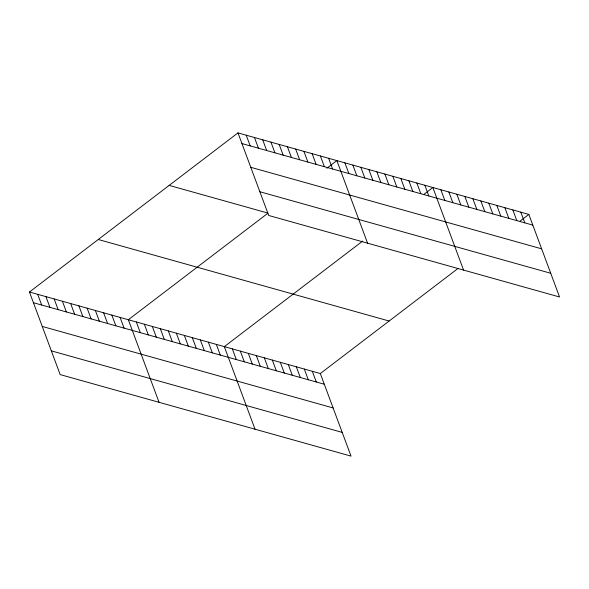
<?xml version="1.0" encoding="UTF-8"?>
<svg xmlns="http://www.w3.org/2000/svg" width="589" height="589" viewBox="0 0 589 589"><rect width="100%" height="100%" fill="white"/><g stroke="black" fill="none" stroke-linecap="round" stroke-linejoin="round"><path stroke-width="0.88" d="M29.45 292.011L320.313 373.536L351.022 456.114L60.159 374.589L29.45 292.011L237.978 132.886L528.841 214.411L559.55 296.989L268.687 215.464L237.978 132.886M326.836 168.263L336.871 160.606L367.58 243.183M362.677 241.063L224.328 346.634L255.037 429.212M424.257 194.076L432.856 187.508L463.565 270.086M320.313 373.536L457.977 268.481M520.242 220.978L528.841 214.411M241.954 143.583L532.817 225.108M250.774 167.305L541.637 248.83M259.867 191.742L550.73 273.267M169.161 185.395L268.054 213.115L128.343 319.731L159.052 402.309M98.267 239.502L389.123 321.027M33.426 302.709L324.289 384.234M42.246 326.431L333.109 407.949M51.339 350.867L342.202 432.392M520.838 212.173L524.821 222.863M512.842 209.927L516.818 220.625M504.847 207.689L508.822 218.379M496.844 205.443L500.819 216.141M488.848 203.205L492.824 213.895M480.845 200.959L484.828 211.657M472.849 198.721L476.825 209.412M464.854 196.476L468.829 207.173M456.85 194.237L460.826 204.928M448.855 191.992L452.831 202.69M440.852 189.754L444.835 200.444M424.853 185.27L428.836 195.96M416.857 183.024L420.833 193.722M408.862 180.786L412.837 191.477M400.859 178.541L404.842 189.238M392.863 176.302L396.839 186.993M384.86 174.057L388.843 184.755M376.864 171.819L380.84 182.509M368.869 169.573L372.844 180.271M360.866 167.335L364.841 178.025M352.87 165.089L356.846 175.787M344.867 162.851L348.85 173.541M328.633 158.294L332.608 168.991M320.387 155.989L324.37 166.68M312.148 153.677L316.124 164.375M303.909 151.366L307.885 162.063M295.663 149.054L299.646 159.752M287.425 146.749L291.4 157.44M279.186 144.438L283.162 155.135M270.94 142.126L274.923 152.823M262.701 139.814L266.677 150.512M254.463 137.509L258.438 148.2M246.217 135.198L250.2 145.895M312.31 371.291L316.293 381.989M304.314 369.053L308.29 379.75M296.319 366.807L300.294 377.505M288.315 364.569L292.291 375.267M280.32 362.323L284.296 373.021M272.317 360.085L276.3 370.783M264.321 357.84L268.297 368.537M256.325 355.601L260.301 366.299M248.322 353.356L252.298 364.054M240.327 351.118L244.302 361.808M232.324 348.872L236.307 359.57M216.332 344.388L220.308 355.086M208.329 342.15L212.305 352.84M200.334 339.905L204.309 350.602M192.331 337.666L196.314 348.357M184.335 335.421L188.311 346.118M176.332 333.183L180.315 343.873M168.336 330.937L172.312 341.635M160.341 328.699L164.316 339.389M152.337 326.453L156.313 337.151M144.342 324.215L148.318 334.905M136.339 321.969L140.322 332.667M120.104 317.419L124.08 328.117M111.858 315.108L115.842 325.805M103.62 312.803L107.596 323.494M95.381 310.491L99.357 321.182M87.135 308.18L91.118 318.877M78.897 305.868L82.872 316.565M70.658 303.563L74.634 314.254M62.412 301.251L66.395 311.949M54.173 298.94L58.149 309.637M45.935 296.628L49.91 307.325M37.689 294.323L41.672 305.014"/></g></svg>
